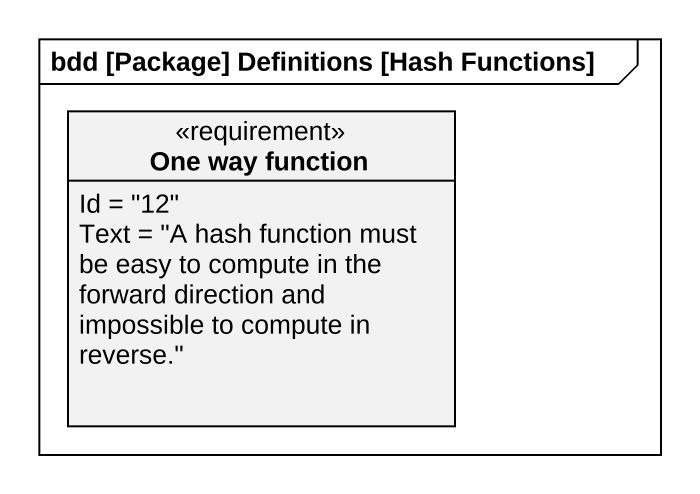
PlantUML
@startuml
mainframe bdd [Package] Definitions [Hash Functions]
hide circle
hide empty members
class "One way function" as One_way_function <<requirement>> {
  Id = "12"
  Text = "A hash function must be easy to compute in the forward direction and impossible to compute in reverse."
}
@enduml
